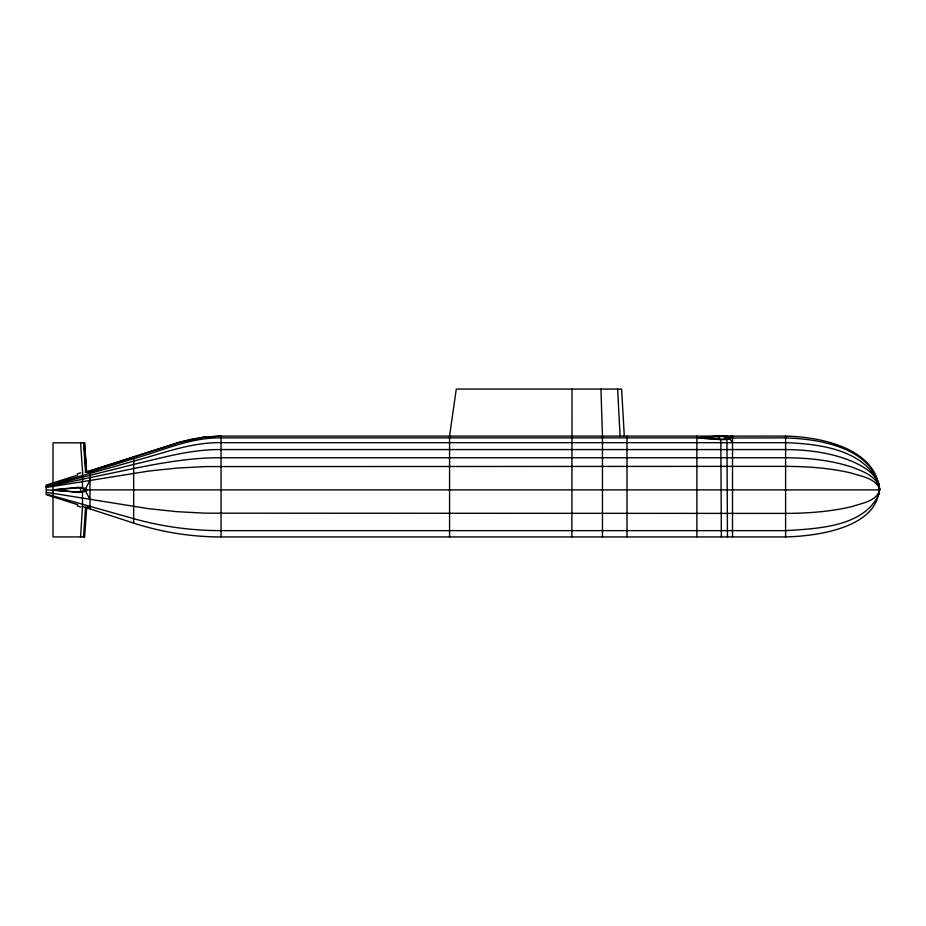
<?xml version="1.0" encoding="UTF-8"?>
<svg xmlns="http://www.w3.org/2000/svg" width="926" height="926" viewBox="0 0 926 926"><rect width="100%" height="100%" fill="white"/><g stroke="black" fill="none" stroke-linecap="round" stroke-linejoin="round"><path stroke-width="1.39" d="M572.013 389.07L571.874 536.883M205.132 437.003L221.048 436.111L785.607 436.111C820.876 436.678 879.85 448.844 879.364 493.824M879.017 483.627C882.767 527.45 817.322 536.212 785.607 536.93L221.048 536.93C191.439 536.941 161.83 532.253 133.668 523.097L86.685 507.83L84.613 536.93M46.3 486.196L134.328 464.285C162.86 457.618 191.462 449.179 221.048 449.573L785.607 449.573C808.201 449.712 831.154 452.652 852.14 461.38C864.12 466.704 878.959 475.165 879.7 489.889C876.702 501.336 861.712 503.188 852.14 506.522C830.39 511.754 807.923 513.293 785.607 513.409L205.132 513.178L176.82 511.661L148.947 508.733L46.3 492.296M80.574 536.93L82.483 506.325L82.483 491.961L80.574 491.59A37.688 37.688 0 0 1 76.719 491.868L46.3 489.889M83.537 536.93L85.562 507.425A23.069 10.857 90 0 0 89.984 506.36M731.332 437.894A3.31 1.123 0 0 0 730.475 437.06L730.174 436.945A7.593 2.581 0 0 0 727.454 436.424A19.944 6.783 0 0 0 721.354 436.134A42.064 14.318 0 0 0 716.006 436.25L696.884 437.894L722.477 439.294A41.01 41.01 0 0 0 724.595 439.132L724.803 439.109A17.038 17.038 0 0 0 727.199 438.716L728.473 437.894L727.188 437.095A17.038 17.038 0 0 0 724.803 436.702L724.595 436.655A41.01 41.01 0 0 0 722.477 436.505L696.884 437.894L221.048 437.894C190.779 437.257 162.883 450.522 134.328 458.474L89.984 472.017L85.794 472.272M731.297 437.963L729.804 438.831A13.948 9.7 0 0 1 726.933 439.318L724.595 439.132L724.595 436.655L727.466 436.412M879.364 493.292C864.653 527.149 817.369 528.619 785.607 530.633L221.048 530.633C191.555 530.633 162.062 526.628 133.668 518.641L46.3 494.056M728.461 438.01L785.607 437.894C820.112 438.878 874.109 448.068 879.7 489.889L84.613 489.889M89.984 480.374L85.562 488.662L83.537 488.87A9.295 9.295 0 0 0 82.078 488.442L80.574 488.176A37.688 37.688 0 0 0 76.719 487.898L53.025 489.889L77.691 492.354M82.483 491.961L83.861 491.694A10.313 9.723 87 0 0 85.562 491.104L85.597 491.093M83.56 490.884L83.537 490.896A9.295 9.295 0 0 1 82.078 491.324L80.574 491.59L80.574 488.176L83.861 488.083A10.313 9.723 -87 0 1 85.562 488.662L85.597 488.673M203.743 437.199L180.246 442.188L86.211 472.121M85.296 472.445L85.562 472.353A23.069 10.857 -90 0 1 88.421 472.584M82.68 473.371L80.574 442.836M77.691 475.073L46.3 485.062L46.3 494.704L77.691 504.693M46.3 485.71L134.988 460.754C163.173 453.219 191.369 442.153 221.048 442.674L785.607 442.674C818.966 443.924 864.444 449.214 879.017 484.205M86.06 472.167L84.011 442.836M46.3 486.787L133.668 468.533C162.444 462.722 191.589 457.571 221.048 457.757L785.607 457.757C808.039 457.884 830.738 460.106 852.14 467.167C862.87 471.357 878.137 476.612 879.7 489.889M46.3 487.47L148.947 471.033L176.82 468.105L205.132 466.588L785.607 466.357C807.611 466.461 829.754 467.977 851.214 473.024C861.087 476.334 875.73 478.105 879.677 489.322M53.025 489.889L77.691 487.412M721.354 436.111L719.004 436.424L719.004 439.375L721.967 439.607A38.823 27.028 0 0 0 726.945 439.352M205.132 437.037L191.983 439.063L178.88 442.327L86.685 471.936L84.613 442.836M203.743 437.153L220.353 436.123M84.347 536.93L53.025 536.93L53.025 496.892M86.836 489.981A2.292 2.153 90 0 1 85.574 491L83.537 490.896L83.595 488.905M696.884 437.894L720.845 439.618L721.354 536.883M82.483 506.325L86.488 507.749M732.512 442.674L729.804 438.831L727.188 438.704L727.188 437.095L732.512 436.111L732.512 536.883M85.562 491.104L89.984 499.392M726.933 439.341L727.466 536.883M86.488 472.017L84.416 442.836L53.025 442.836L53.025 482.886M83.537 442.836L85.562 472.353A23.069 10.857 90 0 1 89.984 473.417M624.298 436.111L621.612 389.07L456.275 389.07L449.561 436.111L449.561 536.883M617.63 389.07L620.084 436.111M600.951 389.07L602.456 436.111L602.456 536.883M785.607 436.111L785.607 536.883M696.884 436.111L696.884 536.883M626.995 436.111L626.995 536.883M221.048 436.111L221.048 536.883M133.668 456.75L133.668 523.016M89.984 470.987L89.984 508.791M82.483 473.556L82.483 487.805A40.767 38.545 -75.7 0 0 77.691 487.319M53.025 483.21L53.025 496.567M85.574 488.766A2.292 2.153 -90 0 1 86.836 489.785M82.495 492.053A40.767 38.545 75.7 0 1 77.691 492.458M77.24 505.816A40.767 3.287 18.5 0 1 80.747 507.008M88.421 507.182A23.069 10.857 -90 0 1 85.574 507.413M84.752 489.981A1.991 1.991 0 0 1 83.572 490.792M83.572 488.974A1.991 1.991 0 0 1 84.752 489.785M80.747 472.758A40.767 3.287 -18.5 0 1 77.24 473.95"/></g></svg>
